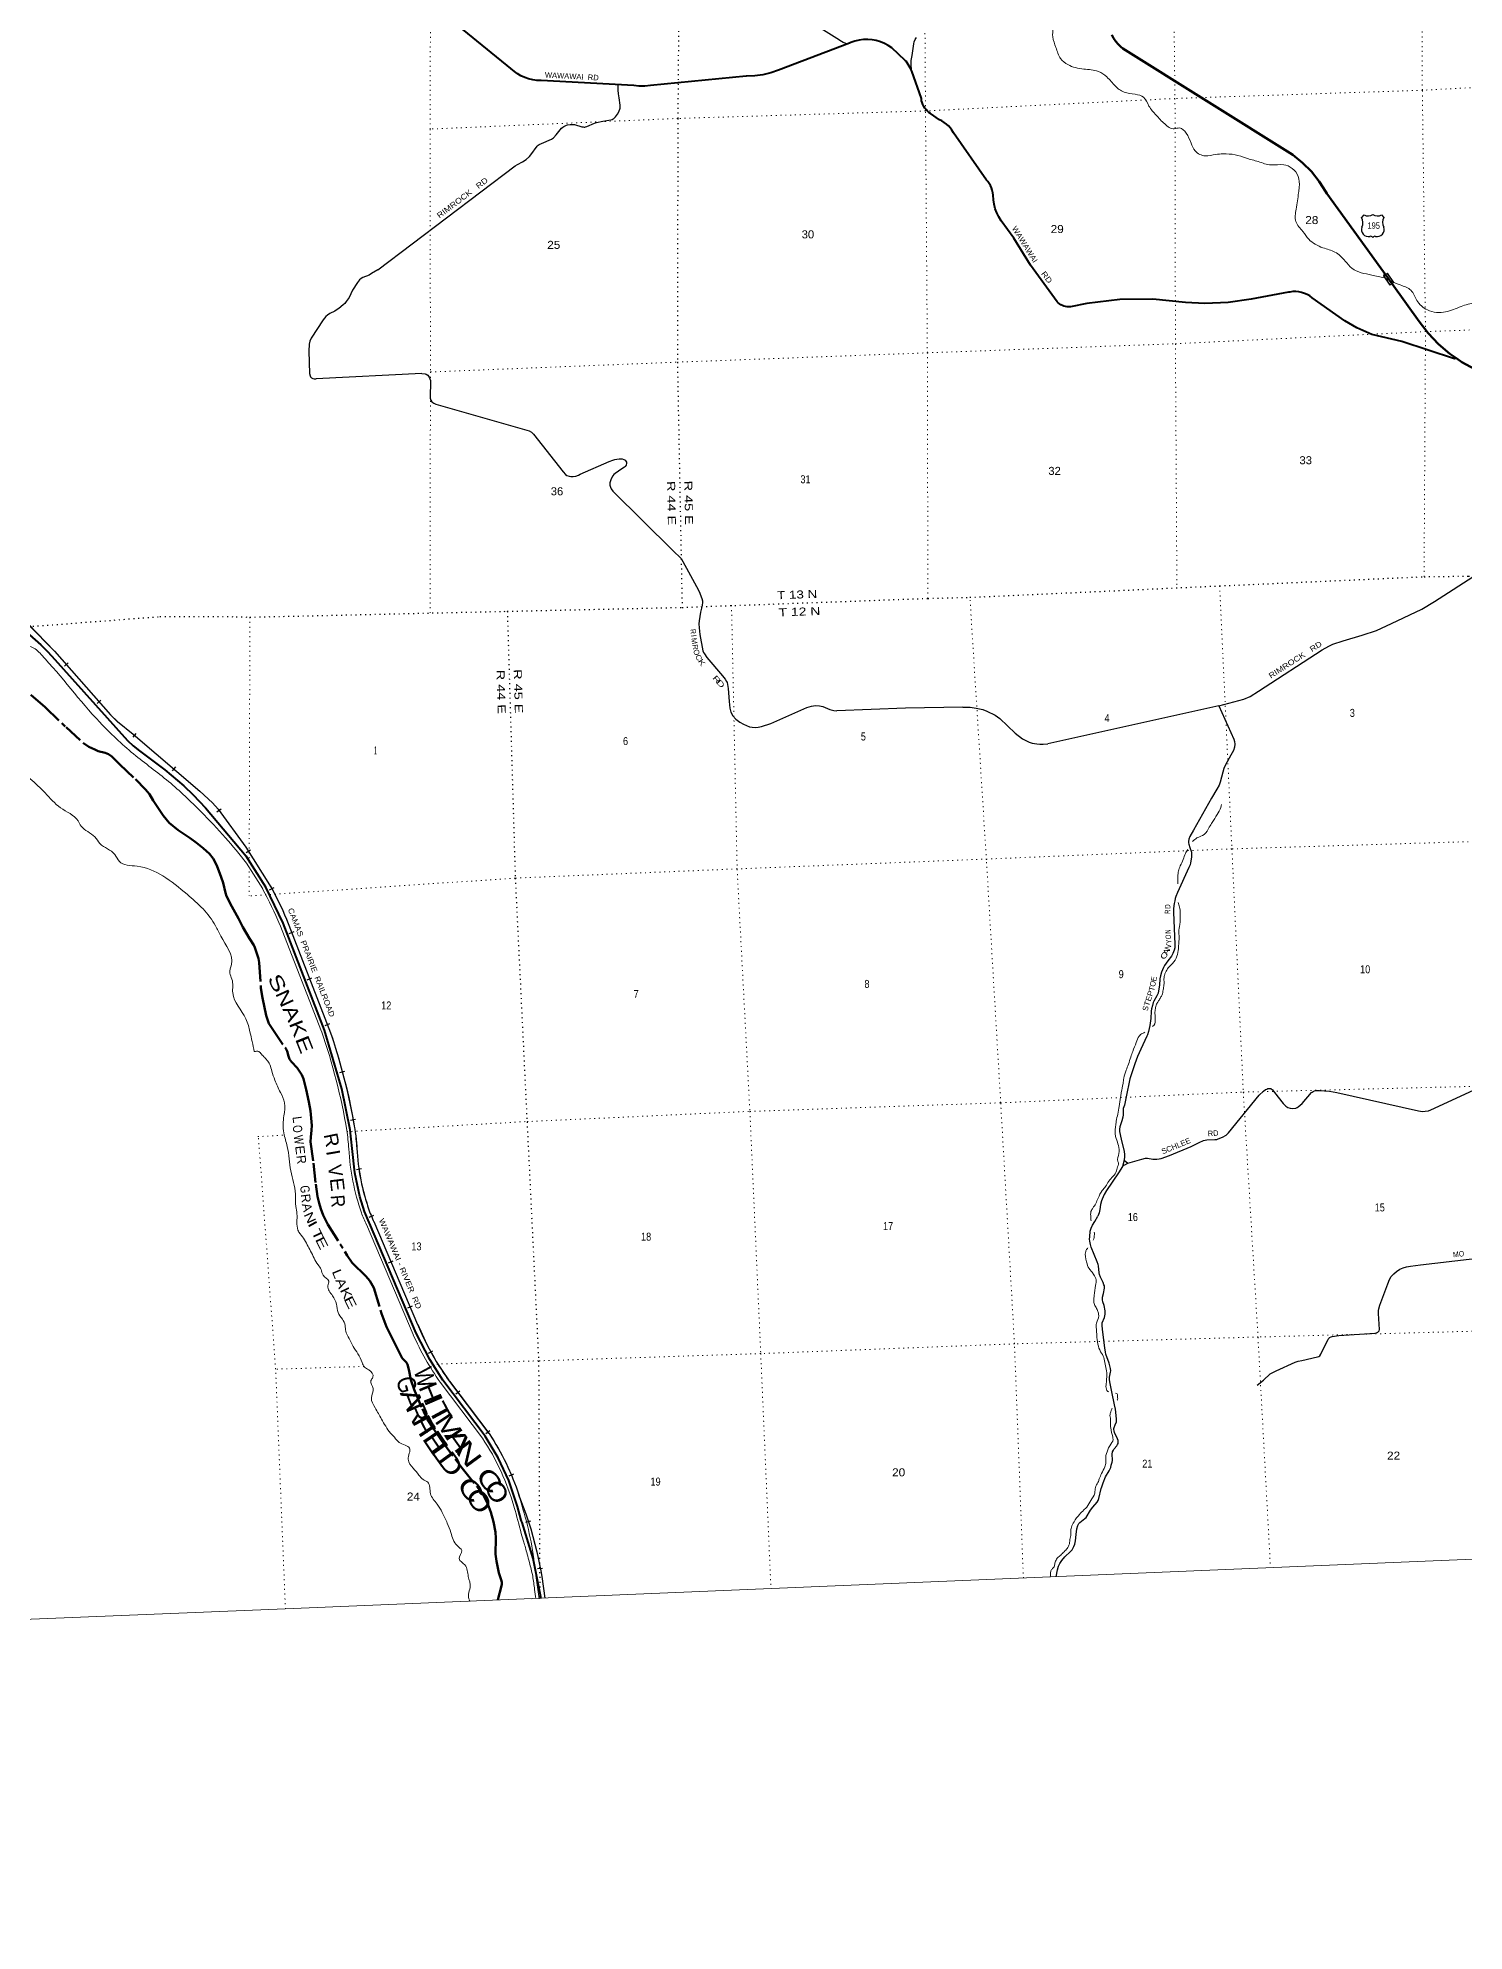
# Model space of a CAD drawing. Header units: feet. Extents: x 751810 to 1010326, y -353855 to -161247.
# Drawn here: x 941982 to 973173, y -353855 to -312459 of the extents above; entities that cross this region are included whole.
import ezdxf
from ezdxf.enums import TextEntityAlignment as Align

# ---------------------------------------------------------------- set-up
doc = ezdxf.new("R2010")
doc.units = ezdxf.units.FT
doc.header["$LTSCALE"] = 70
doc.header["$PDMODE"] = 32
doc.header["$PDSIZE"] = 35
doc.linetypes.add('DOTTED', pattern=[1.5, 0.3, -1.2])
doc.linetypes.add('LONG_DASH_SHORT_DASH', pattern=[9.9, 6, -1.2, 1.5, -1.2])
for name, color, linetype, lineweight in [('11', 7, 'LONG_DASH_SHORT_DASH', 60), ('16', 7, 'Continuous', 25), ('20', 7, 'Continuous', 70), ('26', 7, 'Continuous', 40), ('29', 7, 'Continuous', 25), ('34', 7, 'Continuous', 25), ('39', 7, 'Continuous', 13), ('4', 7, 'Continuous', 13), ('55', 7, 'Continuous', 13), ('57', 7, 'Continuous', 13), ('6', 7, 'DOTTED', 25), ('7', 7, 'DOTTED', 13)]:
    doc.layers.add(name, color=color, linetype=linetype, lineweight=lineweight)
for name, color, linetype in [('12', 7, 'Continuous'), ('27', 7, 'Continuous'), ('30', 7, 'Continuous'), ('41', 7, 'Continuous')]:
    doc.layers.add(name, color=color, linetype=linetype)

msp = doc.modelspace()

# ---------------------------------------------------------------- linework, layer by layer
at = {"layer": '11'}
for points in [[(941826.28, -326825.81), (942138.85, -327094.49), (942599.67, -327533.64), (942983.39, -327883.33), (943099.63, -327957.95), (943227.84, -328020.38), (943300.76, -328052.6), (943454.26, -328090.4), (943528.93, -328117.64), (943598.56, -328171.2), (943772.08, -328345.49), (944115.13, -328670.84), (944339.13, -328893.18), (944420.11, -328997.18), (944502.32, -329133.26), (944721.14, -329462.76), (944854.92, -329620.44), (945047.28, -329779.12), (945309.58, -329957.41), (945450.18, -330059.71), (945598.67, -330175.39), (945734.67, -330300.26), (945815.85, -330405.19), (945896.57, -330555.85), (945994.37, -330808.49), (946034.74, -330936.22), (946086.97, -331152.94), (946110.98, -331224.84), (946227.13, -331451.12), (946371.74, -331715.84), (946465.73, -331900.97), (946612.33, -332152.96)], [(946612.33, -332152.96), (946702.83, -332298.11), (946725.17, -332349.36), (946763.28, -332459.74), (946805.33, -332587.2), (946823.73, -332675.25), (946858.87, -333236.93), (946895.5, -333451.97), (946977.34, -333834.93), (947002.24, -333924.01), (947036.62, -334008.29), (947105.75, -334119.14), (947401.57, -334555.27), (947433.52, -334615.35), (947461.95, -334727.33), (947483.57, -334786.24), (947531.09, -334851.35), (947652.78, -334981.12), (947728.75, -335084.86), (947757.83, -335132.02), (947793.32, -335222.3), (947850.26, -335451.78), (947904.56, -335719.78), (947940.77, -335920.83), (947960.1, -336081.53), (947970.87, -336237.24), (947966.04, -336345.21), (947950.63, -336494.04), (947947.91, -336596.33), (948008.55, -337065.98), (948061.9, -337523.65), (948100.56, -337793.06), (948131.15, -337935.18), (948167.6, -338061.29), (948222.44, -338202.8), (948326.83, -338402.94), (948747.94, -339080.4), (948858.96, -339242.85), (949156.05, -339536.64), (949242.82, -339635.85), (949328.97, -339792.31), (949500.06, -340349.17), (949604.48, -340645.24), (949726.71, -340886.27), (949825.83, -341077.99), (949923.97, -341285.23), (949951.58, -341323.54), (950041.23, -341419.02), (950065.99, -341467.81), (950095.91, -341574.75), (950138.91, -341800.23), (950213.59, -342011.86), (950390.6, -342437.83), (950444.64, -342552.65), (950505.49, -342665.83), (950641.95, -342879.79), (950812.31, -343125.24), (951119.9, -343549.81), (951258.27, -343735.57), (951589.52, -344137.58), (951718.97, -344316.25), (951824.33, -344519.68), (951890.46, -344695.08), (951949.71, -344907.91), (951987.92, -345131.71), (952000.13, -345261.32), (951992.54, -345613.66), (952014.59, -345762.97), (952065.05, -346021.95), (952076.7, -346067), (952118.12, -346196.01), (952125.3, -346232.83), (952127.49, -346264.81), (952123.14, -346304.66), (952039.37, -346612.55)]]:
    msp.add_lwpolyline(points, dxfattribs=at)
at = {"layer": '16'}
for p, q in [((970932.36, -316386.49), (970983.67, -316327.73)), ((971175.43, -316321.76), (971175.15, -316321.96)), ((971367.52, -316327.64), (971418.91, -316386.49))]:
    msp.add_line(p, q, dxfattribs=at)
for centre, radius, start, end in [((971078.57, -316652.02), 151.42, 159.09177, 283.81923), ((970739.38, -316497.12), 222.05, 332.97043, 29.75871), ((971074.75, -316170.07), 182.07, 239.97227, 303.45418), ((971276.53, -316170.57), 181.52, 236.33975, 300.08743), ((971276.52, -316170.07), 182.07, 236.54582, 236.59441), ((971272.69, -316652.02), 151.42, 256.18077, 20.90823), ((971611.88, -316497.12), 222.05, 150.24129, 207.02957)]:
    msp.add_arc(centre, radius, start, end, dxfattribs=at)
for centre, major_axis, start_param, end_param in [((971133.91, -316850.84), (-19.56, 51.67), 4.95877769, 6.28318531), ((971217.36, -316850.84), (19.56, 51.67), 0, 1.32637542)]:
    msp.add_ellipse(centre, major_axis=major_axis, ratio=0.929097, start_param=start_param, end_param=end_param, dxfattribs=at)
at = {"layer": '20'}
for points in [[(973015.93, -319472.3), (972858.52, -319364.14), (972612.03, -319153.64), (972388.89, -318918.53), (972191.55, -318661.39), (971596.04, -317836.56), (970171.46, -315863.38), (970150.75, -315826.38), (970003.02, -315596.39), (969832.06, -315383.1), (969639.75, -315188.84), (969428.18, -315015.76), (965710.09, -312690.93), (965666.93, -312656.24), (965607.14, -312598.93), (965553.67, -312535.68), (965507.11, -312467.18), (965467.96, -312394.19)], [(977082.2, -320660.89), (976192.15, -320688.2), (976065.4, -320682.82), (975954.94, -320672.4), (975816.29, -320650.19), (975429.44, -320570.47), (975053.05, -320450.76), (973515.8, -319750.17), (973410.54, -319702.36), (973125.67, -319547.71), (973015.93, -319472.3)]]:
    msp.add_lwpolyline(points, dxfattribs=at)
at = {"layer": '26'}
for points in [[(957658.75, -313290.07), (957480.81, -313294), (957472.19, -313293.72), (955383.1, -313500.86), (955253.36, -313513.53), (955185.54, -313517.53), (955123, -313512.57), (955017.65, -313501.76), (952985.51, -313392.7), (952894.1, -313390.58), (952803.41, -313378.91), (952714.44, -313357.83), (952628.15, -313327.57), (952545.51, -313288.45), (952467.4, -313240.91), (952439.16, -313220.79), (949464.55, -310797.04)], [(973015.93, -319472.3), (972965.93, -319474.44), (971813.53, -319095.72), (971153.36, -318941.95), (970829.91, -318799.39), (970562.49, -318648.78), (969851.46, -318140.36), (969798.1, -318102.73), (969741.1, -318070.88), (969681.09, -318045.16), (969618.71, -318025.86), (969554.66, -318013.18), (969489.63, -318007.27), (969424.35, -318008.19), (969359.51, -318015.93), (969329.11, -318021.97), (968519.24, -318173.59), (968011.9, -318246.74), (967499.69, -318266.46), (967081.87, -318242.78), (966362.93, -318175.27), (965640.87, -318183.29), (964923.6, -318266.74), (964564.06, -318337.66), (964528.02, -318339.71), (964491.97, -318337.98), (964456.3, -318332.49), (964421.39, -318323.3), (964387.64, -318310.51), (964355.4, -318294.27), (964325.05, -318274.74), (964296.89, -318252.15), (964274.02, -318229.75), (963690.98, -317426.79), (963328.62, -316841.54), (963051.82, -316458.67), (962998.17, -316375.32), (962953.52, -316286.82), (962918.37, -316194.14), (962893.1, -316098.29), (962877.98, -316000.33), (962873.19, -315901.32), (962873.19, -315901.13), (962867.09, -315846.17), (962855.28, -315792.16), (962837.88, -315739.68), (962815.1, -315689.3), (962787.17, -315641.58), (962754.41, -315597.04), (962728.71, -315567.94), (962002.79, -314532.41), (961973.23, -314479.55), (961938.31, -314430.08), (961898.41, -314384.52), (961853.97, -314343.39), (961805.47, -314307.13), (961753.44, -314276.13), (961699.52, -314251.17), (961505.81, -314113.06), (961469.31, -314088.42), (961435.59, -314060.11), (961405.01, -314028.43), (961377.9, -313993.72), (961354.58, -313956.37), (961335.29, -313916.79), (961320.24, -313875.4), (961309.59, -313832.68), (961303.48, -313789.07), (961303.38, -313787.96), (961093.15, -313189.25), (961059.2, -313112.42), (961017.4, -313039.56), (960968.22, -312971.47), (960951.49, -312951.38), (960655.45, -312679.33), (960577.67, -312626.1), (960494.75, -312581.3), (960407.6, -312545.4), (960317.18, -312518.82), (960224.47, -312501.83), (960130.5, -312494.62), (960036.28, -312497.28), (959942.86, -312509.77), (959851.26, -312531.96), (959762.48, -312563.6), (959731.77, -312577.07), (958176.55, -313168.01), (958008.54, -313226.73), (957835.3, -313267.57), (957658.75, -313290.07)], [(939636.45, -323606.94), (942043.6, -325733.89), (942183.59, -325867.13), (942284.81, -325980.75), (943944.12, -327820.17), (944064.39, -327935.02), (944204.91, -328048.41), (944757.5, -328463.85), (945173.92, -328812.57), (945377.68, -329007.9), (945647.95, -329292.44), (946537.83, -330349.13)], [(952982.19, -346579.84), (952979.44, -346546.77), (952814.11, -345708.55), (952569.8, -344917.21), (952562.28, -344892.85), (952554.88, -344867.21), (952468.45, -344567.73), (952456.36, -344524.41), (952278.53, -344003.39), (952047.22, -343503.81), (951764.95, -343031.15), (950841.32, -341808.12), (950552.9, -341357.81), (950258.38, -340783.63), (949234.58, -338376.77), (949225.2, -338357.13), (949128.77, -338121.7), (949026.84, -337792.46), (948914.06, -337273.29), (948856.16, -336745.18), (948811.65, -336334.02), (948631, -335435.12), (948253.57, -334154.69), (947344.48, -331818.67), (946964.74, -331028.63), (946537.83, -330349.13)]]:
    msp.add_lwpolyline(points, dxfattribs=at)
at = {"layer": '29'}
for p, q in [((949417.03, -317527.67), (952423.74, -315255.35)), ((950379.65, -319798.78), (948068.5, -319917.13)), ((967807.76, -327063.94), (964072.22, -327893.45)), ((967807.76, -327063.94), (968133.52, -327790.79)), ((970390.31, -335521.74), (972175.56, -335916.83))]:
    msp.add_line(p, q, dxfattribs=at)
for points in [[(959692.45, -312593.76), (959593.34, -312557.38), (959555.82, -312536.54), (959455.79, -312469.81), (959047.31, -312215.44), (959005.63, -312177.9), (958970.2, -312136.21), (958926.44, -312065.31), (958638.83, -311489.83), (958622.16, -311434.58), (958617.99, -311364.73), (958626.33, -311305.3), (958655.51, -311210.43), (958726.36, -310985.25), (958745.12, -310902.89), (958751.37, -310843.46), (958742.77, -310701.03)], [(961090.42, -313183.99), (961079.28, -313018.19), (961081.36, -312952.52), (961100.12, -312847.21), (961137.63, -312592.84), (961148.05, -312548.02), (961170.98, -312496.92), (961200.16, -312447.93)], [(952423.74, -315255.35), (952469.97, -315225.21), (952582.51, -315169.95), (952659.62, -315118.87), (952736.74, -315053.18), (952765.91, -315018.79), (952899.29, -314827.99), (952920.14, -314807.15), (952943.06, -314792.56), (952999.33, -314765.44), (953216.07, -314673.7), (953236.92, -314662.24), (953258.8, -314643.47), (953320.28, -314577.79), (953436.99, -314436), (953460.96, -314413.59), (953487.01, -314396.39), (953527.65, -314372.93), (953546.41, -314364.59), (953562.03, -314360.94), (953626.64, -314352.6), (953679.79, -314351.04), (953716.25, -314356.77), (953874.64, -314402.64), (953908, -314407.34), (953930.92, -314409.42), (953942.38, -314408.38), (953960.1, -314404.73), (953987.18, -314394.3), (954153.91, -314323.41), (954201.85, -314307.77), (954337.31, -314277.54), (954512.37, -314252.52), (954541.55, -314243.13), (954566.56, -314230.62), (954579.07, -314220.2), (954612.41, -314185.79), (954658.26, -314128.46), (954687.43, -314077.37), (954714.53, -313999.18), (954718.7, -313961.65), (954716.61, -313927.25), (954695.77, -313772.95), (954677.02, -313686.42), (954670.76, -313606.14), (954670.76, -313481.04)], [(949417.03, -317527.67), (949281.31, -317614.7), (949227.12, -317644.92), (949085.4, -317702.27), (949049.98, -317724.16), (949016.63, -317751.26), (948968.69, -317810.69), (948864.49, -317977.5), (948789.46, -318135.97), (948726.94, -318224.58), (948693.6, -318264.2), (948656.08, -318298.6), (948564.38, -318374.71), (948526.87, -318401.81), (948476.85, -318432.05), (948366.39, -318487.3), (948314.29, -318519.62), (948280.95, -318549.85), (948218.42, -318623.88), (947955.82, -319028.38), (947930.82, -319089.89), (947918.31, -319153.49), (947909.97, -319311.95), (947922.48, -319795.69), (947934.99, -319846.78), (947947.49, -319870.76), (947964.17, -319890.56), (947993.34, -319908.29), (948026.69, -319917.67), (948068.5, -319917.13)], [(950379.65, -319798.78), (950450.5, -319801.95), (950475.52, -319811.33), (950508.86, -319835.32), (950538.04, -319878.06), (950556.79, -319914.55), (950567.22, -319953.12), (950563.05, -320336.78), (950575.55, -320381.61), (950600.57, -320416.01), (950638.07, -320444.16), (950688.1, -320466.05), (952726.35, -321054.05), (952774.27, -321081.16), (952818.05, -321124.94), (953468.29, -321950.63), (953524.55, -322005.89), (953553.72, -322024.65), (953597.5, -322042.38), (953639.17, -322051.76), (953689.21, -322050.72), (953743.38, -322041.33), (953805.91, -322021.53), (953843.43, -322000.68)], [(953843.43, -322000.68), (954479.06, -321722.31), (954556.17, -321692.08), (954602.02, -321679.57), (954645.79, -321669.14), (954695.81, -321663.92), (954758.33, -321662.89), (954800.01, -321676.43), (954822.94, -321694.16), (954841.7, -321715.01), (954852.12, -321735.86), (954854.2, -321759.84), (954850.03, -321800.5), (954829.19, -321830.73), (954810.43, -321844.29), (954754.16, -321884.94), (954608.27, -321980.86), (954581.18, -322002.76), (954556.17, -322031.95), (954520.74, -322101.79), (954493.65, -322186.24), (954489.48, -322217.52), (954491.56, -322239.41), (954501.99, -322282.16), (954520.74, -322321.77), (954558.26, -322368.68), (955867.07, -323665.61), (956050.47, -323844.93), (956167.18, -324053.44), (956383.93, -324453.77)], [(967807.76, -327063.94), (968352.05, -326916.8), (968493.77, -326858.42), (968677.17, -326741.65), (970069.37, -325840.88), (970211.09, -325757.48), (970301.3, -325716.15), (970527.87, -325640.71), (970944.7, -325515.61), (971253.15, -325415.52), (971586.61, -325265.39), (972245.19, -324948.46), (972528.63, -324781.65), (973462.32, -324181.14), (973779.1, -323997.65), (973937.5, -323889.22), (974004.19, -323822.5), (974112.56, -323647.35), (974846.17, -322538.07)], [(956383.93, -324453.77), (956443.35, -324565.85), (956505.87, -324715.97), (956514.22, -324767.06), (956514.22, -324794.17), (956510.04, -324870.27), (956472.53, -325016.23), (956443.36, -325202.85), (956439.19, -325267.49), (956443.35, -325358.19), (956460.02, -325504.14), (956526.71, -325858.61), (956539.23, -325898.23), (956557.98, -325929.51), (956614.25, -326004.57), (956956.04, -326409.08), (957012.32, -326481.02), (957043.58, -326530.01), (957056.09, -326554), (957066.51, -326597.79), (957081.09, -326684.31), (957101.93, -326972.05)], [(957101.93, -326972.05), (957112.37, -327115.93), (957137.38, -327204.55), (957176.98, -327284.83), (957245.76, -327358.85), (957333.28, -327422.44), (957416.65, -327467.27), (957541.7, -327520.44), (957600.06, -327534), (957683.42, -327539.21), (957737.6, -327532.95), (957804.3, -327517.32), (958008.54, -327450.59), (958800.51, -327100.3), (958898.47, -327071.11), (958988.08, -327058.59), (959077.7, -327062.77), (959150.64, -327079.44), (959304.87, -327146.17), (959388.23, -327167.02), (959457.71, -327171.28)], [(962212.04, -327091.56), (960959.83, -327115.9), (959457.71, -327171.28)], [(962212.04, -327091.56), (962370.62, -327096.12), (962499.84, -327112.8), (962645.73, -327146.16), (962737.43, -327183.69), (962916.66, -327267.1), (963020.87, -327342.16), (963354.33, -327663.27), (963512.72, -327784.21), (963662.78, -327855.1), (963729.47, -327880.12), (963829.51, -327896.8), (963892.03, -327900.97), (963967.06, -327905.14), (964072.22, -327893.45)], [(968133.52, -327790.79), (968149.81, -327846.87), (968156.07, -327904.21), (968151.89, -327969.9), (968131.06, -328037.66), (968072.7, -328146.09), (967951.82, -328354.6), (967920.55, -328430.71), (967893.46, -328513.07), (967839.28, -328729.93), (967814.25, -328798.75), (967764.25, -328888.4), (967647.53, -329084.4), (967251.54, -329780.84), (967176.51, -329918.46), (967153.58, -329979.98), (967145.24, -330030.02), (967147.34, -330056.08), (967155.66, -330088.41), (967176.51, -330164.51), (967209.86, -330264.59), (967214.02, -330309.43), (967207.77, -330369.9)], [(967207.77, -330369.9), (967191.09, -330497.1), (967180.68, -330541.93), (967153.58, -330601.35), (966907.65, -331143.49), (966868.06, -331233.15), (966853.47, -331274.86), (966843.05, -331324.9), (966832.62, -331385.37), (966820.12, -331493.8), (966815.95, -331581.37), (966845.12, -332277.81), (966843.05, -332352.88), (966832.62, -332402.92), (966803.46, -332475.91), (966770.09, -332536.37), (966690.9, -332640.62), (966620.03, -332744.88), (966595.02, -332786.58)], [(966595.02, -332786.58), (966555.44, -332888.75), (966532.52, -332970.07), (966520.01, -333030.54), (966509.59, -333170.24), (966488.75, -333293.26), (966478.33, -333343.31), (966451.23, -333407.95), (966390.79, -333518.46), (966376.2, -333553.91), (966357.45, -333616.46), (966338.69, -333689.44), (966330.35, -333739.48), (966319.93, -333902.13), (966301.18, -334050.17)], [(966301.18, -334050.17), (966272, -334183.61), (966249.07, -334254.5), (966236.57, -334285.78), (966101.1, -334571.44), (966032.32, -334733.05), (965969.8, -334894.64), (965934.37, -334997.87), (965865.59, -335219.92)], [(965865.59, -335219.92), (965780.14, -335610.9), (965755.14, -335757.89), (965742.63, -335798.56), (965717.62, -335868.4), (965713.45, -335898.65), (965713.45, -336007.07), (965707.2, -336058.15), (965688.44, -336136.35), (965646.76, -336269.8), (965636.34, -336320.88), (965638.42, -336369.89), (965671.77, -336540.87), (965738.46, -336811.94), (965746.79, -336871.86), (965747.83, -336888.54), (965746.8, -336916.2), (965739.48, -336997.23), (965699.83, -337137.43)], [(966122.73, -336973.67), (966205.3, -336952.15), (966251.16, -336952.14), (966363.7, -336973.01), (966409.56, -336977.16), (966453.33, -336977.16), (966505.43, -336970.91), (966547.11, -336960.49), (966726.35, -336897.94), (967201.54, -336701.93), (967405.78, -336593.51), (967441.23, -336579.94), (967474.58, -336569.51), (967547.51, -336555.97), (967722.58, -336547.63), (967766.36, -336542.41), (967797.62, -336534.07), (967889.31, -336493.42), (967966.44, -336448.57), (968022.7, -336401.67), (968689.63, -335575.95), (968783.44, -335488.35), (968831.38, -335454.98), (968856.37, -335442.5), (968881.4, -335432.05), (968912.66, -335427.88), (968948.07, -335434.16), (968979.36, -335457.07), (969027.27, -335517.57), (969219.01, -335759.44), (969273.23, -335813.63), (969296.15, -335830.31), (969321.16, -335847), (969369.1, -335861.59), (969427.43, -335867.87), (969492.07, -335859.51), (969523.33, -335849.08), (969544.14, -335834.51), (969627.51, -335759.44), (969831.76, -335521.74), (969850.54, -335508.15), (969871.38, -335495.64), (969898.48, -335485.22), (969935.96, -335475.86), (970011.03, -335474.79), (970227.75, -335492.54), (970390.31, -335521.74)], [(972175.56, -335916.83), (972259.86, -335930.39), (972322.38, -335929.35), (972397.41, -335919.96), (972447.43, -335900.16), (973472.85, -335420.57), (973529.12, -335400.75), (973589.56, -335383.04), (973681.99, -335374.53)], [(965699.83, -337137.43), (965611.29, -337274.67), (965352.84, -337664.61), (965302.82, -337748.02), (965254.88, -337848.11), (965240.29, -337889.81), (965223.62, -337966.97), (965206.94, -338075.4), (965192.35, -338146.3), (965177.77, -338188), (965159.01, -338222.42)], [(965699.83, -337137.43), (965733.25, -337110.61), (965755.13, -337097.06), (965817.97, -337064.55)], [(965739.48, -336997.23), (965817.97, -337064.55), (966122.73, -336973.67)], [(965263.22, -340703.83), (965254.89, -340608.94), (965259.06, -340557.86), (965304.91, -340436.91), (965323.67, -340367.06), (965325.75, -340295.12), (965300.74, -340178.35), (965273.65, -340093.89), (965267.39, -340049.06), (965266.35, -340013.08), (965267.4, -339993.8), (965284.07, -339911.44), (965304.9, -339796.75), (965306.99, -339768.07), (965304.91, -339744.62), (965296.57, -339721.16), (965275.73, -339669.56), (965221.54, -339556.95), (965198.61, -339500.12), (965188.19, -339461.03), (965179.86, -339310.9), (965170.48, -339275.44), (965150.68, -339223.32), (965017.28, -338901.14), (965000.61, -338843.81), (964983.93, -338767.69), (964981.85, -338728.07), (964983.94, -338672.82), (964996.44, -338551.87), (965017.29, -338480.98), (965046.46, -338418.41), (965096.49, -338339.19), (965159.01, -338222.42)], [(971501.35, -339699.78), (971540.97, -339605.97), (971580.57, -339541.33), (971632.68, -339482.94), (971697.29, -339428.73), (971768.15, -339382.85), (971841.1, -339351.57), (971909.88, -339332.81), (972003.67, -339316.13), (972216.27, -339289.02), (973281.32, -339164.95), (973368.85, -339157.65), (973500.16, -339151.39), (973552.27, -339151.39)], [(968647.45, -341916.65), (968783.51, -341805.86), (968929.4, -341672.41), (968975.26, -341646.35), (969062.79, -341605.68), (969475.47, -341418.01), (969521.33, -341399.26), (969542.17, -341391.96), (969621.37, -341376.31), (969967.35, -341301.24), (969996.53, -341288.74), (970015.29, -341275.18), (970042.39, -341242.85), (970196.62, -340909.22), (970219.55, -340886.29), (970229.13, -340876.28), (970266.65, -340857.51), (970284.16, -340855), (970430.05, -340834.15), (971217.9, -340778.9), (971253.33, -340770.56), (971284.59, -340759.08), (971301.27, -340743.45), (971315.86, -340728.85), (971322.11, -340700.69), (971301.27, -340350.38), (971301.27, -340283.66), (971305.44, -340246.13), (971330.45, -340166.88), (971501.35, -339699.78)], [(965465.37, -342060.28), (965421.62, -341844.44), (965417.45, -341792.31), (965417.45, -341744.35), (965442.46, -341633.83), (965444.55, -341600.47), (965438.3, -341554.6), (965407.03, -341439.91), (965338.25, -341241.81), (965327.83, -341198.03), (965313.24, -341100.02), (965263.22, -340703.83)], [(965473.67, -343455.3), (965475.79, -343424.52), (965486.21, -343376.04), (965504.97, -343335.9), (965521.64, -343307.23), (965575.83, -343240.5), (965594.59, -343212.87), (965603.97, -343189.93), (965607.1, -343169.6), (965603.97, -343129.46), (965594.59, -343088.28), (965529.98, -342950.66), (965517.48, -342916.25), (965513.31, -342890.18), (965513.31, -342867.25), (965518.52, -342841.18), (965538.32, -342785.93), (965567.5, -342717.12), (965572.71, -342697.82), (965571.67, -342650.39), (965548.74, -342443.96), (965527.9, -342343.87), (965465.37, -342060.28)], [(964253.16, -346109.05), (964277.34, -345953.35), (964302.35, -345873.07), (964331.53, -345815.73), (964373.21, -345752.13), (964439.91, -345673.94), (964564.96, -345553), (964598.31, -345516.5), (964639.99, -345445.6), (964658.75, -345393.47), (964673.34, -345323.63), (964685.84, -345186), (964706.69, -345056.72), (964723.36, -344987.9), (964746.29, -344942.03), (964769.21, -344919.1), (964877.59, -344831.52), (964908.86, -344808.57), (964931.78, -344777.31), (964981.8, -344689.73), (965004.74, -344649.06), (965052.66, -344585.47), (965148.54, -344472.87), (965169.39, -344442.63), (965186.05, -344393.63), (965236.07, -344176.77), (965248.6, -344141.32), (965281.93, -344055.83), (965327.78, -343922.38), (965406.98, -343793.1), (965436.19, -343735.75), (965444.52, -343714.9), (965457, -343667.99), (965475.79, -343600.21), (965481, -343567.36), (965482.01, -343526.19), (965473.67, -343455.3)]]:
    msp.add_lwpolyline(points, dxfattribs=at)
at = {"layer": '34'}
for p, q in [((942562.06, -326197.46), (942644.97, -326124.24)), ((943278.89, -327013), (943361.79, -326939.78)), ((944063.45, -327750.38), (944135.21, -327666.21)), ((944923.99, -328483.15), (944995.75, -328398.98)), ((945897.12, -329378.71), (945990.38, -329319.29)), ((946537.09, -330268.2), (946630.57, -330209.07)), ((947050.31, -331089.95), (947146.48, -331035.3)), ((947480.53, -332040.05), (947583.61, -331999.93)), ((947871.88, -333052.86), (947974.96, -333012.75)), ((948263.16, -334051.13), (948366.24, -334011.01)), ((948586.35, -335080.78), (948693.28, -335052.49)), ((948822.02, -336121.62), (948930.98, -336102.59)), ((948946.95, -337198.61), (949056.23, -337181.56)), ((949225.89, -338244.44), (949328.05, -338202.04)), ((949651.14, -339243.95), (949752.93, -339200.66)), ((950073.24, -340229.59), (950175.02, -340186.29)), ((950524.41, -341218.29), (950621.38, -341165.08)), ((951124.9, -342106.46), (951213.17, -342039.81)), ((951777.17, -342974.5), (951865.44, -342907.84)), ((952286.41, -343900.65), (952388.04, -343856.99)), ((952655.25, -344909.79), (952762.47, -344882.64)), ((952909.81, -345927.4), (953019.79, -345915.65))]:
    msp.add_line(p, q, dxfattribs=at)
at = {"layer": '34', "lineweight": 13}
for p, q in [((946521.89, -330141.45), (947049.25, -330975.17)), ((947432.38, -331768.8), (948346.76, -334118.42)), ((949326.6, -338337.63), (950350.4, -340744.49)), ((950921.12, -341747.85), (951844.75, -342970.88)), ((952857.45, -345978.65), (952947.48, -346585.65))]:
    msp.add_line(p, q, dxfattribs=at)
msp.add_lwpolyline([(941773.06, -325282.05), (942343.88, -325869.61), (943573.19, -327261.45), (943719.67, -327407.29), (944066.12, -327682.35), (945526.48, -328927.34), (945801.54, -329188.39), (945924.26, -329325.33), (946529.67, -330151.36)], dxfattribs=at)
at = {"layer": '34'}
for points in [[(941773.81, -325281.24), (942344.69, -325868.86), (943573.99, -327260.7), (943720.4, -327406.47), (944066.82, -327681.5), (945527.22, -328926.52), (945802.33, -329187.62), (945925.12, -329324.64), (946530.56, -330150.71)], [(946529.68, -330151.71), (947050.07, -330974.41), (947050.75, -330974.93), (947102.87, -331066.65), (947152.49, -331158.85), (947200.55, -331251.95), (947247.86, -331346.17), (947292.79, -331441.08), (947335.85, -331536.36), (947378.17, -331632.76), (947418.11, -331729.85)], [(947418.45, -331729.96), (948347.79, -334118.03), (948348.92, -334121.06), (948422.51, -334333.64), (948490.83, -334546.72), (948555.51, -334761.07), (948618.19, -334977.5), (948675.61, -335194.42), (948728.95, -335411.4), (948780.29, -335630.46), (948826.36, -335850.01), (948868.37, -336069.64), (948907.16, -336291.76), (948911.41, -336317.67), (948911.52, -336318.25), (948922.95, -336393.53), (948932.6, -336468.64), (948940.96, -336543.95), (948948.54, -336619.83), (948954.32, -336695.55), (948957.09, -336739.21), (948957.1, -336739.44), (948962.54, -336826.32), (948969.94, -336912.6), (948978.83, -336998.79), (948988.74, -337085.42), (949000.61, -337171.44), (949013.95, -337256.88), (949028.29, -337342.77), (949044.61, -337428.03), (949062.38, -337512.73), (949081.67, -337597.83), (949102.4, -337681.85), (949124.11, -337765.82), (949147.82, -337849.67), (949172.96, -337932.44), (949199.58, -338015.14), (949198.95, -338013.27)], [(949198.84, -338017.06), (949237.88, -338126.74), (949252.35, -338164.61), (949267.5, -338202.25), (949283.15, -338239.98), (949299.61, -338277.16), (949316.66, -338313.89), (949325.62, -338332.81), (949327.61, -338337.19), (950286.04, -340590.37)], [(950288.62, -340591.85), (950488.15, -341028.17), (950537.11, -341122.51), (950588.03, -341215.31), (950640.36, -341306.82), (950694.05, -341398.38), (950749.7, -341488.39), (950806.77, -341577.11), (950980.44, -341825.14)], [(950981.95, -341826.57), (951845.64, -342970.23), (951848.91, -342974.84), (951900.72, -343053.05), (951950.45, -343132.02), (951998.83, -343211.88), (952046.62, -343292.77), (952092.34, -343374.43), (952136.42, -343456.52), (952179.92, -343539.67), (952221.33, -343623.56), (952261.11, -343707.91), (952299.85, -343793.59), (952336.65, -343879.27), (952372.57, -343965.56), (952406.7, -344053.04), (952438.91, -344140.53), (952469.77, -344228.9), (952499.45, -344317.43), (952517.08, -344369.45)], [(952517.08, -344369.45), (952650.51, -344732.31), (952760, -345055.49), (952895.5, -345560.81), (952947.52, -345804.57), (952978.99, -345978.49), (953002.95, -346099.68), (953070.51, -346575.92)]]:
    msp.add_lwpolyline(points, dxfattribs=at)
at = {"layer": '34', "lineweight": 13}
for centre, radius, start, end in [((941838.13, -333976.66), 6014.04, 21.44126, 29.93374), ((936226.22, -338395.76), 12853.19, 9.30353, 19.42361), ((944614.34, -336996.39), 4349.26, 3.38921, 8.96777), ((953923.63, -336456.86), 4975.66, 183.25642, 199.14772), ((951423.16, -337319.4), 2330.62, 199.27355, 205.7865), ((955883.69, -338260.89), 6065.09, 204.15442, 215.12577), ((947396.63, -345960.45), 5359.56, 15.35495, 33.84497), ((945810.06, -346664.89), 7080.85, 5.52051, 17.48261)]:
    msp.add_arc(centre, radius, start, end, dxfattribs=at)
at = {"layer": '39'}
for p, q in [((946544.01, -330504.32), (946901.36, -331068.72)), ((947274.59, -331845.87), (948183.68, -334181.89)), ((949165.56, -338406.13), (950189.36, -340812.99)), ((950781.47, -341853.32), (951705.1, -343076.35)), ((952774.35, -346611.15), (952774.37, -346611.32))]:
    msp.add_line(p, q, dxfattribs=at)
for centre, radius, start, end in [((934781.16, -337371.06), 13660.58, 23.84316, 27.50023), ((936226.22, -338395.76), 12678.19, 9.30353, 19.42361), ((944614.34, -336996.38), 4174.26, 3.38919, 8.96776), ((953923.63, -336456.86), 5150.66, 183.25642, 199.14772), ((951423.16, -337319.4), 2505.62, 199.27354, 205.78649), ((955883.69, -338260.89), 6240.09, 204.15442, 215.12578), ((947396.63, -345960.45), 5184.56, 15.35495, 33.84498), ((945810.06, -346664.89), 6905.85, 12.56504, 17.48262)]:
    msp.add_arc(centre, radius, start, end, dxfattribs=at)
for points in [[(913998.28, -306541.04), (914458.93, -306909.28), (914775.23, -307101.08), (914928.59, -307196.98), (915110.34, -307354.51), (915380.81, -307593.38), (915666.42, -307751.15), (915833.1, -307826.23), (915909.51, -307894.22), (916078.78, -308040.9), (916318.41, -308165.56), (916780.74, -308491.98), (916981.79, -308690.83), (917114.28, -308760.99), (917286.65, -308940.65), (917619.98, -309203.63), (917809.84, -309312.19), (917943.99, -309315.8), (918023.04, -309345.42), (918088.24, -309492.36), (918189.18, -309688.49), (918300.7, -309731.14), (918446.9, -309792.79), (918501.46, -309921.94), (918631.32, -309974.06), (919045.35, -310353.27), (919292.16, -310597.81), (919722.3, -311093.48), (920851.22, -312568.19), (921358.3, -313276.74), (921448.97, -313465.15), (921591.22, -313641.77), (921742.26, -313783.85), (922002.44, -314127.83), (922714.21, -315081.46), (923293.94, -315868.72), (923954.81, -316339.95), (924694.34, -316776.85), (925597.43, -317143.87), (926284.48, -317359.96), (927060.87, -317417.5), (928651.99, -317283.24), (929696.76, -317244.88), (930386.88, -317312.01), (932706.47, -317844.27), (933942.94, -318266.23), (934991.02, -318736.79), (936320.03, -319767.07), (937054.44, -320354.87), (937805.71, -321498.07), (938850.48, -323066.04), (939324.84, -323529.62), (939769.47, -323942.04), (939817.97, -324069.39), (939955.17, -324159.54), (940054.7, -324202.59), (940346.15, -324468.97), (941063.11, -325059.75), (941145.57, -325242.38), (941335.77, -325473.84), (941683.23, -325740.38), (941836.42, -325773.59), (942054.38, -325941.66), (943336.28, -327424.72), (944074.33, -328115.2), (944841.13, -328719.37), (945550.42, -329381.09), (946087.19, -329948.09), (946544.01, -330504.32)], [(963842.6, -311512.53), (964040.25, -311652.69), (964173.67, -311845.31), (964205.59, -312063.69), (964187.73, -312237.51), (964176.89, -312439.29), (964245.42, -312670.46), (964348.48, -312912.49), (964505.8, -313043.85), (964854.73, -313142.21), (965173.85, -313193.31), (965360.9, -313313.54), (965540.67, -313510.55), (965736.24, -313644.57), (965976.93, -313692.41), (966164.04, -313758.26), (966281.34, -313949.44), (966435.03, -314147.38), (966624.75, -314342.03), (966835.37, -314447.33), (966949.18, -314429.19), (967095.83, -314542.79), (967200.03, -314760.62), (967290.47, -314930.6), (967515.26, -315039.42), (967737.02, -315007.37), (967903.34, -314997.44), (968165, -315014.32), (968410.71, -315090.18), (968668.38, -315163.59), (968954.19, -315238.02), (969227.1, -315232.35), (969412.71, -315312.35), (969545.48, -315486.87), (969566.02, -315723.78), (969552.37, -315847.11), (969530.42, -316019.07), (969499.02, -316207.48), (969494.57, -316475.48), (969646.97, -316693.61), (969775.51, -316862.23), (970085.43, -317048.58), (970347.9, -317143.98), (970571.78, -317339.43), (970720.02, -317497.28), (971151.05, -317645.1), (971430.02, -317705.91)], [(971430.02, -317705.91), (971777.35, -317862.5), (972010.46, -317979.08), (972138.8, -318198.06), (972371.21, -318407.3), (972768.4, -318451.59), (973105.53, -318332.88), (973415.88, -318251.37), (973693.15, -318199.22), (973830.02, -318152.07), (974116.33, -318184.19), (974424.97, -318167.18), (974559.16, -317989.22), (974620.96, -317920.57), (974796.33, -317994.9), (974963.7, -318182.28), (975067.46, -318388.04), (975259.9, -318546.34), (975489.2, -318612.71), (975622.67, -318750.95), (975577.44, -318889.5), (975608.92, -319039.42), (975640.63, -319251.77), (975619.11, -319435.79), (975598.95, -319601.65), (975658.21, -319686.14), (975801.12, -319751.55), (976003.54, -319740.33), (976143.63, -319670.91), (976398.04, -319597.43), (976527.04, -319554.58), (976708.52, -319463.55), (976790.02, -319384.13), (976900.8, -319281.51), (976989.4, -319207.98)], [(935627.31, -321971.7), (935977.03, -322415.47), (936358.75, -323085.86), (936511.21, -323268.2), (936530.09, -323406.59), (936846.56, -323815.2), (937238.36, -324374.44), (937437.97, -324645.88), (937504.96, -324730.3), (937666.13, -324876.07), (938171.82, -325375.13), (938748.25, -326178.09), (938778.42, -326295.97), (938899.78, -326390.68), (939154.64, -326527.3), (939655.91, -326958), (939916.61, -327203.23), (940283.08, -327271.69), (940515.83, -327348.6), (940720.67, -327484.87), (940885.18, -327668.82), (941005.38, -327900.58), (941291.76, -328193.32), (941816.29, -328659.51), (942141.27, -328969.11), (942476.73, -329292.46), (942860.93, -329579.95), (942928.92, -329692.54), (943225.29, -329928.54), (943340.51, -330075.84), (943662.93, -330312.98), (943764.3, -330464.77), (944152.1, -330570.8), (944713.7, -330783.91), (945247.95, -331185.3), (945868.35, -331873.98), (945982.34, -332099.9), (946216.36, -332722.79), (946178.87, -332907.38), (946225.52, -333038.82), (946244.17, -333340.43), (946530.29, -333909.21), (946587.5, -334056.42), (946620.16, -334188.31), (946714.64, -334625)], [(967864.93, -329218.77), (967853.27, -329285.64), (967770.36, -329437.62), (967666.18, -329612.5), (967599.59, -329715.56), (967488.89, -329876.57), (967330.96, -329952.67), (967235.76, -330032.54)], [(967127.35, -330208.13), (967078.05, -330291.93), (967030.44, -330420.49), (966965.37, -330565.79), (966927.07, -330673.89), (966911.27, -330793.27), (966914.54, -330956.88)], [(966916.98, -331363.41), (966949.32, -331462.53), (966964.18, -331596.94), (966952.99, -331845.04), (966934.76, -332008.81), (966940.3, -332107.29), (966933.03, -332240.47), (966925.75, -332373.64), (966891.55, -332540), (966798.76, -332696.35), (966699.79, -332792.5), (966641.92, -332892.8)], [(966641.92, -332892.8), (966619.69, -332954.04), (966609.05, -333063.98), (966609.05, -333166.83), (966591.32, -333276.78), (966566.5, -333383.17), (966534.58, -333443.46), (966492.02, -333514.39), (966456.55, -333567.59), (966424.63, -333659.8), (966411.12, -333758.95)], [(966411.12, -333758.95), (966416.33, -333904.16), (966387.43, -334050.19), (966358.67, -334075.18)], [(966191.55, -334198.19), (966138.7, -334226.17), (966064.58, -334287.21), (966003.15, -334422.31), (965925.91, -334620.4), (965882.1, -334742.79), (965831.5, -334899.65), (965781.96, -335030.3), (965732.08, -335207.28), (965713.98, -335318.69), (965675.06, -335521.46), (965658.61, -335622.73), (965627.57, -335821.2), (965601.54, -335991.29), (965564.83, -336143.63), (965557.54, -336220.42), (965543.12, -336434.4), (965564.49, -336526.28), (965612.02, -336675.63), (965622.3, -336850.47), (965602.5, -337026.39), (965613.54, -337054.19), (965583.55, -337170.04), (965571.68, -337230.88), (965491.77, -337354.55), (965401.11, -337458.47), (965331.01, -337575.75), (965259.76, -337660.85), (965169.48, -337831.21), (965115.42, -337947.92), (965054.63, -338044.73), (965013.04, -338116.69), (965005.39, -338183.42), (965010.93, -338281.91), (965014.88, -338325.87)], [(946714.64, -334625), (946812.44, -334622.76), (946872.69, -334679.02), (946943.69, -334755.04), (946991.91, -334811.73), (947051.46, -334904.27), (947100.92, -335051.54), (947164.21, -335248.66), (947286.26, -335516.2), (947376.85, -335746.59), (947364.74, -336024.94), (947343.37, -336212.99), (947362.25, -336403.63), (947435.02, -336697.09), (947476.99, -336971.5), (947512.51, -337234.05), (947573.67, -337483.62), (947613.05, -337742.01), (947620.57, -338007.57), (947648.47, -338169.7), (947669.4, -338529.44), (947691.04, -338572.98), (947794.14, -338704.25), (947871.54, -338846.5), (947946.85, -338986.81), (948110.16, -339285.1), (948178.09, -339387.41), (948218.73, -339512.84), (948341.82, -339641.38), (948323.37, -339742.73), (948427.71, -339964.58), (948512.49, -340144.83), (948547.2, -340328.87), (948640.71, -340472.56), (948702.06, -340615.38), (948714.34, -340733.76), (948786.51, -340898.35), (948876.94, -341068.33), (948983.13, -341229.7), (949074.29, -341419.79), (949124.1, -341520.73), (949218.66, -341581.81), (949310.81, -341743.68), (949267.21, -341815.71), (949311.66, -341991.35), (949276.75, -342193.98), (949356.89, -342412.66), (949498.27, -342659.37), (949693.96, -342964.57), (949804.8, -343087.51), (949880.03, -343169.42), (950111.49, -343296.12), (950082.04, -343538.84), (950189.38, -343732.38), (950313.26, -343883.05), (950407.19, -343982.42), (950507.63, -344039.27), (950568.86, -344290.84), (950713.53, -344517.3), (950824.46, -344698.63), (950935.32, -344934.35), (951013.02, -345141.03), (951062.62, -345292.32), (951149.75, -345426.17), (951252.06, -345535.31), (951198.1, -345710.42), (951319.54, -345849.09), (951394.74, -346098.16), (951435.48, -346338.37), (951398.55, -346484.68), (951420.08, -346620.03), (951430.03, -346644.08)], [(965085.18, -338573.58), (965088.08, -338619.63), (965062.99, -338750.53)], [(964940.42, -338916.76), (964926.06, -338939.43), (964897.99, -338996.82), (964916.09, -339221.73), (964973.58, -339368.71), (965026.09, -339433.3), (965072.74, -339502.13), (965122.91, -339613.13), (965113.27, -339736.32), (965082.95, -339954.89), (965072.87, -340066.01), (965088.15, -340156.09), (965135.38, -340241.01), (965153.01, -340284.69), (965179.96, -340364.29), (965151.34, -340518.36), (965134.88, -340563.25), (965131.4, -340690.25), (965140.24, -340824.86), (965163.28, -341019.39), (965223.49, -341186.42), (965294.29, -341312.79), (965319.53, -341456.89), (965352.88, -341602.72), (965355.35, -341783.88)], [(965355.35, -341783.88), (965352.64, -341820.23), (965341.07, -341945.5), (965381.06, -342052.83), (965398.57, -342061.75)], [(965552.09, -342095.05), (965583.41, -342104.58), (965592.95, -342138.63), (965594.31, -342190.38), (965595.67, -342233.95), (965587.5, -342246.21)], [(965473.66, -342422.01), (965465.24, -342440.53), (965447.35, -342501.58), (965428.03, -342578.8), (965438.29, -342640.86), (965440.39, -342755.58), (965443.78, -342850.11), (965487.02, -343047.95), (965496.99, -343101.97), (965421.67, -343241.59), (965380.72, -343331.65), (965334.48, -343498.43), (965336.3, -343605.1), (965315.69, -343702.5), (965244.6, -343848.01), (965194.56, -343964.58), (965165.35, -344046.17), (965110.94, -344152.83), (965093.28, -344276.3), (965006.86, -344442.49), (964921.51, -344582.47), (964855.48, -344645.23), (964762.6, -344743.18), (964641.8, -344902.54), (964585.96, -345025.36), (964571.59, -345128.58), (964571.39, -345178.93), (964553.43, -345294.36), (964531.69, -345415.97), (964478.7, -345506.46), (964406.88, -345575.47), (964333.26, -345650.58), (964294.16, -345680.17), (964237.02, -345766.78), (964222.41, -345807.58), (964205.31, -345890.75), (964185.58, -345912)], [(952550.51, -345162.54), (952608.98, -345352.74), (952644.02, -345470.62), (952682.25, -345610.8), (952730.04, -345792.4), (952803.32, -346091.88), (952844.74, -346388.17), (952870.08, -346584.57)], [(964185.58, -345912), (964177.71, -345918.18), (964162.29, -345937.11), (964143.35, -345962.36), (964132.83, -345991.11), (964128.62, -346033.19), (964125.12, -346069.66), (964123.01, -346098.41), (964119.83, -346114.79)]]:
    msp.add_spline(points, degree=3, dxfattribs=at)
at = {"layer": '4'}
msp.add_lwpolyline([(751809.62, -170897.82), (783122.91, -169842.15), (814434.73, -168743.41), (845745, -167601.59), (877053.68, -166416.71), (908360.69, -165188.77), (939665.99, -163917.76), (970969.51, -162603.69), (1002271.19, -161246.56), (1010326.19, -344125.92), (978772.94, -345493.95), (947217.84, -346818.58), (915660.96, -348099.8), (884102.33, -349337.62), (852542.04, -350532.02), (820980.12, -351683.01), (789416.81, -352794.88), (757851.71, -353854.74)], close=True, dxfattribs=at)
msp.add_lwpolyline([(751809.62, -170897.82), (783122.91, -169842.15), (814434.73, -168743.41), (845745, -167601.59), (877053.68, -166416.71), (908360.69, -165188.77), (939665.99, -163917.76), (970969.51, -162603.69), (1002271.19, -161246.56), (1010326.19, -344125.92), (978772.94, -345493.95), (947217.84, -346818.58), (915660.96, -348099.8), (884102.33, -349337.62), (852542.04, -350532.02), (820980.12, -351683.01), (789416.81, -352794.88), (757851.71, -353854.74)], close=True, dxfattribs=at)
at = {"layer": '55'}
msp.add_point((971429.01, -317649.38), dxfattribs=at)
at = {"layer": '57'}
for p, q in [((971408.52, -317663.72), (971494.54, -317603.51)), ((971408.52, -317663.72), (971551.89, -317868.53)), ((971494.54, -317603.51), (971637.91, -317808.31)), ((971637.91, -317808.31), (971551.89, -317868.53))]:
    msp.add_line(p, q, dxfattribs=at)
msp.add_lwpolyline([(971492.57, -317614.65), (971419.66, -317665.68), (971553.85, -317857.38), (971626.76, -317806.34)], close=True, dxfattribs=at)
at = {"layer": '6'}
for points in [[(956061.46, -300670.48), (956025.99, -303537.53), (956019.43, -308844.32), (955977.22, -314220.86), (955967.44, -319549.92), (956071.28, -324911.19)], [(946321.7, -325114.52), (946618.52, -325124.16), (952248.82, -324996.64), (956071.28, -324911.19), (961446.05, -324714.2), (962364.98, -324691.63), (967826.2, -324441.22), (972297.16, -324240.1), (973268.66, -324227.73), (977856.47, -324014.27)], [(941244.62, -325373.46), (944651.48, -325112.17), (946321.7, -325114.52)], [(952248.82, -324996.64), (952421.81, -330830.73), (952679.14, -336160.37), (952932.72, -341385.42), (952958.67, -346580.81)]]:
    msp.add_lwpolyline(points, dxfattribs=at)
at = {"layer": '7'}
for p, q in [((972327.99, -318882.09), (977629.12, -318686.08)), ((946618.52, -325124.16), (946602.5, -331221.15)), ((946791.08, -336482.61), (947373.04, -336450.1)), ((949116.48, -341506.3), (947181.89, -341567.58))]:
    msp.add_line(p, q, dxfattribs=at)
for points in [[(972297.16, -324240.1), (972327.99, -318882.09), (972259.27, -313604.15), (972233.87, -308246.14), (972168.5, -302893.56), (972183.61, -299991.56)], [(966749.07, -300221.68), (966742.29, -303056.13), (966784.74, -308441.74), (966849.75, -313784.25), (966859.25, -319146.86), (966891.95, -324484.48)], [(950591.66, -300898.25), (950589.69, -303754.83), (950575.69, -309078), (950559.55, -314453.6), (950567.17, -319763.92), (950558.18, -325032.65)], [(961446.05, -324714.2), (961434.33, -319345.63), (961393.33, -314056.64), (961358.61, -308662.7), (961367.24, -303301.46), (961365.49, -302945.03)], [(977400.41, -313338.75), (972259.27, -313604.15), (966849.75, -313784.25), (961393.33, -314056.64)], [(961393.33, -314056.64), (955977.22, -314220.86), (950559.55, -314453.6)], [(950567.17, -319763.92), (955967.44, -319549.92), (961434.33, -319345.63), (966859.25, -319146.86), (972327.99, -318882.09)], [(967826.2, -324441.22), (968094.58, -330191.37), (968343.46, -335509.23), (968665.47, -340869.88), (968938.27, -345911.45)], [(957152.04, -324865.68), (957274.63, -330638.19), (957552.72, -335930.84), (957790.77, -341226.93), (958013.63, -346370.28)], [(963534.37, -346139.06), (963339.68, -341013.69), (963038.31, -335744.02), (962725.72, -330430.43), (962364.98, -324691.63)], [(978104.53, -329828.32), (973474.6, -330028.43), (968094.58, -330191.37), (962734.78, -330414), (957274.31, -330629.2), (952421.81, -330830.73), (946573.92, -331223.07)], [(948738.73, -336373.82), (952680.04, -336153.68), (957552.72, -335930.84), (963038.31, -335744.02), (968343.46, -335509.23), (973772.68, -335374.75), (978334.75, -335223.98)], [(947395.79, -346811.23), (947181.89, -341567.58), (946804.78, -336481.84)], [(978559.39, -340488.76), (974086.75, -340718.49), (968669.98, -340864.6), (963339.68, -341013.69), (957790.77, -341226.93), (952932.72, -341385.42), (950531.13, -341461.49)]]:
    msp.add_lwpolyline(points, dxfattribs=at)

# ---------------------------------------------------------------- texts
at = {"layer": '12'}
for s, rotation, width, p in [('W', 285.247, 0.85, (950199.23, -341593.14)), ('G', 284.87, 0.85, (949812.45, -341786.42)), ('H', 292.066, 1.1, (950300.39, -341957.55)), ('A', 291.456, 1.3, (949893.6, -342084.61)), ('R', 293.661, 1.1, (950023.62, -342413.67)), ('I', 293.302, 1.05, (950424.25, -342261.93)), ('T', 298.245, 1.45, (950492.3, -342418.99)), ('F', 297.632, 1.3, (950151.68, -342702.5)), ('M', 303.817, 1.3, (950643.35, -342696.37)), ('I', 303.398, 1.4, (950275.42, -342937.56)), ('E', 303.989, 1.4, (950369.65, -343080.48)), ('L', 305.389, 1.7, (950529.11, -343316.12)), ('A', 305.556, 1.65, (950854.74, -343010.96)), ('N', 306.197, 1.5, (951060.63, -343298.75)), ('D', 306.016, 1.35, (950694.08, -343547.99)), ('C', 308.935, 1.45, (951121.38, -344115.89)), ('C', 308.945, 1.45, (951532.27, -343912)), ('O', 306.664, 1.3, (951308.14, -344347.05)), ('O', 301.936, 1.2, (951719.07, -344143.13))]:
    msp.add_text(s, height=400, rotation=rotation, dxfattribs=dict(at, width=width)).set_placement(p)
at = {"layer": '16', "width": 0.8}
msp.add_text('195', height=140, dxfattribs=at).set_placement((971195.23, -316633.53), align=Align.CENTER)
at = {"layer": '27'}
msp.add_text('WAWAWAI  RD', height=120, rotation=356.928, dxfattribs=at).set_placement((953067.82, -313327.02))
for s, rotation, width, p in [('WAWAWAI  ', 301.764, 1.1, (963278.2, -316622.86)), ('RD', 306.764, 1.2, (963914.31, -317617.63)), ('WAWAWAI - RIVER  RD', 293.043, 1.2, (949434.79, -338305.83))]:
    msp.add_text(s, height=120, rotation=rotation, dxfattribs=dict(at, width=width)).set_placement(p)
at = {"layer": '30'}
for s, rotation, width, p in [('RIMROCK   RD', 37.08, 1.2, (950763.78, -316409.59)), ('RIMROCK   RD', 32.903, 1.2, (968946.93, -326471.83)), ('R', 88.255, 0.65, (966746.23, -331613.95)), ('D', 87.801, 0.7, (966747.65, -331506.85)), ('N', 91.365, 0.65, (966756.13, -332045.21)), ('A', 61.001, 1.35, (966676.86, -332532.53)), ('O', 87.416, 0.65, (966761.02, -332169.91)), ('Y', 90.051, 0.7, (966769.97, -332267.88)), ('C', 52.727, 1.45, (966608.05, -332627.32)), ('T', 75.138, 1.15, (966388.67, -333319.72)), ('O', 79.647, 0.8, (966413.47, -333212.58)), ('E', 83.44, 0.8, (966440.42, -333091.71)), ('S', 78.59, 0.9, (966253.89, -333745.32)), ('T', 71.776, 1.2, (966277.3, -333647.95)), ('E', 69.477, 1.1, (966312.77, -333538.53)), ('P', 69.424, 1.1, (966346.77, -333426.44)), ('SCHLEE', 22.416, 1.05, (966583.49, -336870.57)), ('RD', 2.727, 0.85, (967569.72, -336474.82))]:
    msp.add_text(s, height=120, rotation=rotation, dxfattribs=dict(at, width=width)).set_placement(p)
for s, rotation, width, p in [('R', 276.516, 0.75, (956252.04, -325445.7)), ('M', 279.155, 0.8, (956278.43, -325655.08)), ('R', 279.155, 0.8, (956301.28, -325788.32)), ('O', 284.655, 0.9, (956329.44, -325908.7)), ('C', 294.858, 1.1, (956380.2, -326034.6)), ('K', 302.196, 1.35, (956450.07, -326147.88)), ('R', 310.196, 1.5, (956783.14, -326525.55)), ('D', 312.037, 1.55, (956869.36, -326621.41)), ('M', 6.645, 0.75, (972998.83, -339117.32)), ('O', 6.645, 0.75, (973121.29, -339103.05))]:
    msp.add_text(s, height=120, rotation=rotation, dxfattribs=dict(at, width=width)).set_placement(p, align=Align.CENTER)
msp.add_text('I', height=120, rotation=276.655, dxfattribs=at).set_placement((956264.68, -325539.78), align=Align.CENTER)
msp.add_text('N', height=120, rotation=69.358, dxfattribs=at).set_placement((966731.63, -332416.32))
at = {"layer": '34', "width": 1.15}
msp.add_text('CAMAS  PRAIRIE  RAILROAD', height=120, rotation=291.264, dxfattribs=at).set_placement((947447.39, -331512.49))
at = {"layer": '41'}
for s, height, rotation, width, p in [('S', 300, 297.697, 1.45, (946995.52, -333023.12)), ('N', 300, 294.685, 1.25, (947169.02, -333354.46)), ('A', 300, 294.685, 1.3, (947323.25, -333690)), ('K', 300, 291.696, 1.3, (947467.85, -334009.11)), ('E', 300, 291.619, 1.4, (947602.63, -334347.85)), ('L', 200, 277.416, 0.95, (947549.12, -336052.68)), ('O', 200, 276.339, 0.8, (947553.31, -336242.39)), ('W', 200, 277.303, 0.8, (947576.69, -336464.27)), ('R', 300, 281.516, 1.05, (948231.14, -336439.28)), ('E', 200, 277.31, 1.1, (947606.88, -336692.01)), ('I', 300, 279.693, 1.15, (948282.62, -336797.27)), ('V', 300, 278.773, 0.95, (948320.73, -337123.62)), ('G', 200, 276.939, 0.8, (947715.52, -337563.25)), ('E', 300, 276.688, 1.1, (948365.27, -337401.61)), ('R', 300, 274.915, 0.95, (948384.14, -337769.08)), ('A', 200, 283.033, 1.05, (947752.55, -337961.33)), ('N', 200, 294.82, 1.25, (947792.64, -338186.85)), ('I', 200, 298.632, 1.7, (947872.61, -338387.7)), ('T', 200, 295.415, 1.55, (947956.25, -338554.22)), ('E', 200, 296.415, 1.55, (948041.32, -338729.57)), ('L', 200, 291.908, 1.3, (948407.75, -339430.53)), ('A', 200, 291.908, 1.25, (948484.06, -339620.86)), ('K', 200, 294.925, 1.4, (948583.22, -339833.88)), ('E', 200, 296.187, 1.55, (948665.02, -340026.29))]:
    msp.add_text(s, height=height, rotation=rotation, dxfattribs=dict(at, width=width)).set_placement(p)
for rotation, p in [(276.964, (947634.81, -336901.44)), (277.059, (947733.48, -337748.47))]:
    msp.add_text('R', height=200, rotation=rotation, dxfattribs=at).set_placement(p)
at = {"layer": '6'}
for s, rotation, width, p in [('R 44 E', 271.11, 1.35, (955742.74, -322149.5)), ('R 45 E', 271.11, 1.35, (956117.67, -322142.36)), ('T 13 N', 2.099, 1.25, (958151.14, -324734.89)), ('T 12 N', 2.099, 1.3, (958184.24, -325108.93)), ('R 44 E', 271.698, 1.35, (952011.7, -326278.12)), ('R 45 E', 271.698, 1.35, (952386.52, -326266.68))]:
    msp.add_text(s, height=175, rotation=rotation, dxfattribs=dict(at, width=width)).set_placement(p)
at = {"layer": '7'}
for s, width, p in [('30', 1.05, (958685.7, -316842.59)), ('29', 1.1, (964130.77, -316726.85)), ('28', 1.1, (969699.04, -316530.59)), ('25', 1.1, (953121.04, -317072.49)), ('33', 1.05, (969572.57, -321781.72)), ('31', 0.85, (958658.4, -322197.65)), ('32', 1.05, (964079.75, -322014.54)), ('36', 1.05, (953197.83, -322460.69)), ('4', 0.85, (965309.54, -327419.58)), ('3', 0.85, (970672.35, -327306.18)), ('6', 0.85, (954778.46, -327921.73)), ('5', 0.85, (959979.49, -327821.6)), ('1', 0.4, (949334.5, -328127.05)), ('10', 0.85, (970898.02, -332911.75)), ('8', 0.85, (960058.18, -333232.02)), ('9', 0.85, (965618, -333018.54)), ('12', 0.85, (949489.98, -333702.78)), ('7', 0.85, (955011.4, -333453.36)), ('16', 0.85, (965817.01, -338329.26)), ('15', 0.85, (971217.43, -338118.77)), ('18', 0.85, (955173.54, -338757.5)), ('17', 0.85, (960464.42, -338525.88)), ('13', 0.85, (950151.09, -338970.15)), ('21', 0.85, (966134.07, -343721.73)), ('22', 1.1, (971487.51, -343544.96)), ('19', 0.85, (955380.03, -344113.21)), ('20', 1.1, (960663.25, -343910.88)), ('24', 1.1, (950051.73, -344439.55))]:
    msp.add_text(s, height=175, dxfattribs=dict(at, width=width)).set_placement(p)

doc.saveas('drawing.dxf')
